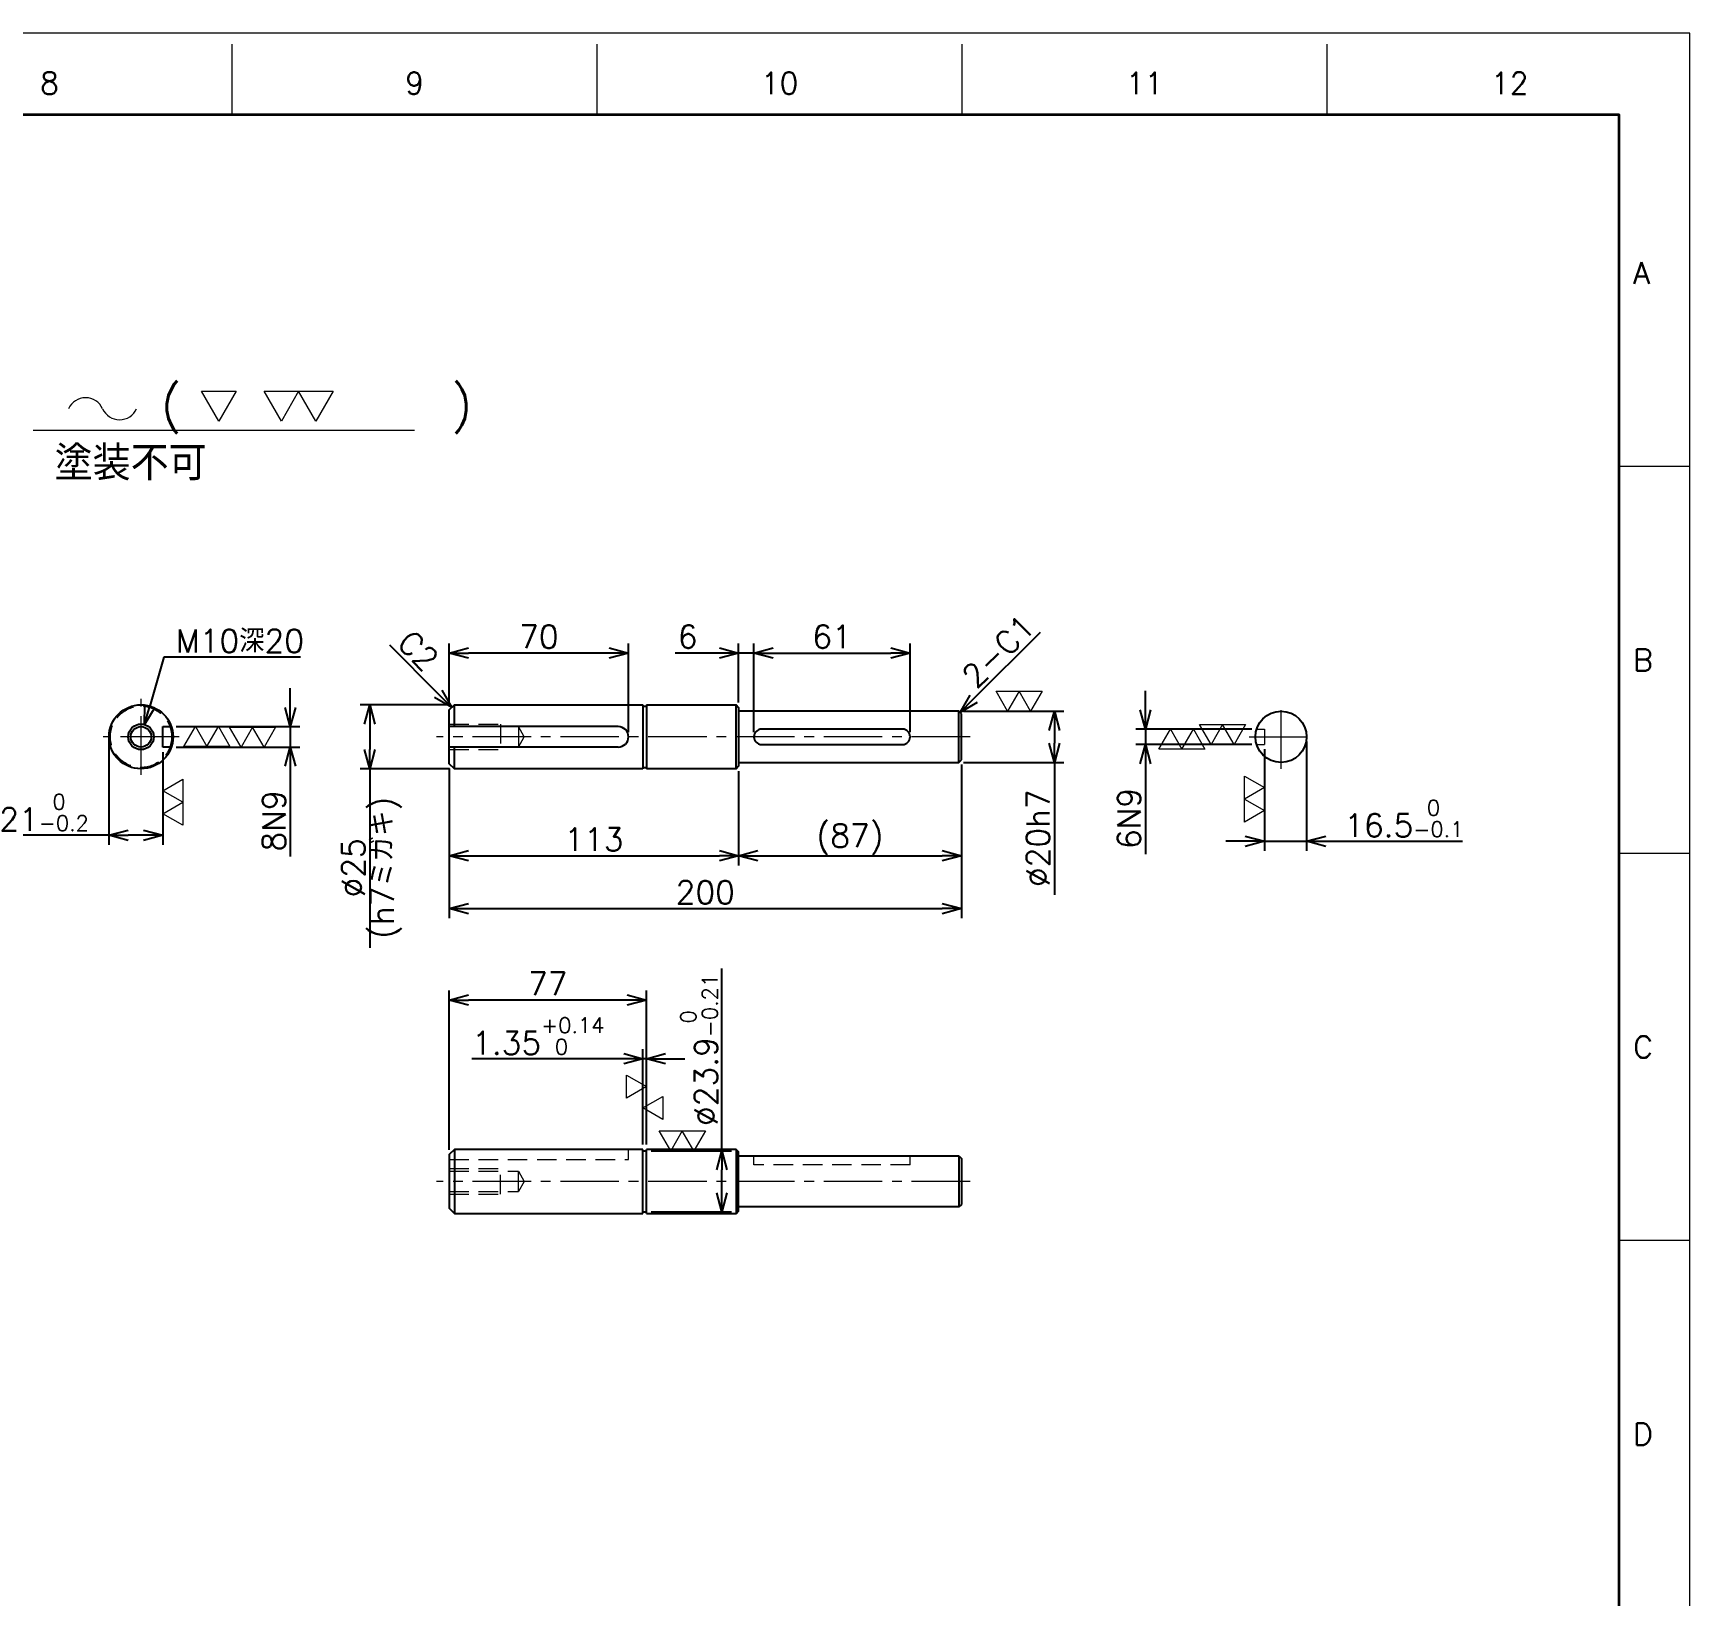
# Model space of a CAD drawing. Header units: millimetres. Extents: x 0 to 1764, y -17 to 1242.
# Drawn here: x 1117 to 1764, y 631 to 1242 of the extents above; entities that cross this region are included whole.
import ezdxf
from ezdxf.enums import TextEntityAlignment as Align

# ---------------------------------------------------------------- set-up
doc = ezdxf.new("R2010")
doc.units = ezdxf.units.MM
doc.header["$LTSCALE"] = 1.2
doc.header["$PDMODE"] = 99
doc.header["$PDSIZE"] = 1
doc.linetypes.add('CENTER2', pattern=[28.575, 19.05, -3.175, 3.175, -3.175])
doc.linetypes.add('HIDDEN', pattern=[9.525, 6.35, -3.175])
for name, color, linetype, lineweight in [('04_HIDDEN', 2, 'HIDDEN', 13), ('05_CENTER', 4, 'CENTER2', 13), ('07_TEXT', 3, 'Continuous', 13), ('08_DIM', 3, 'Continuous', 13), ('90_FRAME', 5, 'Continuous', 35)]:
    doc.layers.add(name, color=color, linetype=linetype, lineweight=lineweight)
doc.layers.add('91_BLANK', color=5, linetype='Continuous', lineweight=0, plot=False)
doc.styles.add('KSS_TXT', font='txt.shx', dxfattribs={"bigfont": 'extfont2.shx'})
doc.dimstyles.new('KSS_DIM', dxfattribs={"dimscale": 3, "dimtxt": 3, "dimasz": 2.5, "dimexe": 1.25, "dimexo": 0.625, "dimtad": 1, "dimdsep": 46, "dimtxsty": 'KSS_TXT', "dimblk": 'OPEN30', "dimcen": 0, "dimazin": 2, "dimtfac": 0.75, "dimtmove": 0, "dimatfit": 3, "dimldrblk": 'OPEN30', "dimfxl": 1.25, "dimtolj": 1, "dimarcsym": 0})
doc.dimstyles.new('KSS_DIM$3', dxfattribs={"dimscale": 3, "dimtxt": 3, "dimasz": 2.5, "dimexe": 1.25, "dimexo": 0.625, "dimtad": 1, "dimtih": 1, "dimtoh": 1, "dimdsep": 46, "dimtxsty": 'KSS_TXT', "dimblk": 'OPEN30', "dimcen": 0, "dimazin": 2, "dimtfac": 0.75, "dimtofl": 0, "dimtmove": 0, "dimatfit": 3, "dimldrblk": 'OPEN30', "dimfxl": 1.25, "dimtolj": 1, "dimarcsym": 0})

# ---------------------------------------------------------------- blocks, each defined once
blk = doc.blocks.new('_Open30')
at = {"color": 0, "linetype": 'ByBlock', "lineweight": -2}
for p, q in [((-1, 0.268), (0, 0)), ((0, 0), (-1, -0.268)), ((0, 0), (-1, 0))]:
    blk.add_line(p, q, dxfattribs=at)
blk = doc.blocks.new('*D160')
at = {"layer": '08_DIM', "color": 0, "lineweight": -2, "transparency": 16777216}
for p, q in [((1392.56, 980.05), (1392.56, 1003.16)), ((1398.56, 968.55), (1398.56, 1003.16)), ((1385.06, 999.41), (1367.81, 999.41)), ((1398.56, 999.41), (1392.56, 999.41)), ((1406.06, 999.41), (1413.56, 999.41))]:
    blk.add_line(p, q, dxfattribs=at)
at = {"layer": 'Defpoints', "color": 0, "transparency": 16777216}
for p in [(1392.56, 999.41), (1392.56, 978.18), (1398.56, 966.68)]:
    blk.add_point(p, dxfattribs=at)
at = {"layer": '08_DIM', "color": 0, "lineweight": -2, "transparency": 16777216, "xscale": 7.5, "yscale": 7.5, "zscale": 7.5}
blk.add_blockref('_Open30', (1392.56, 999.41), dxfattribs=at)
at = {"layer": '08_DIM', "color": 0, "lineweight": -2, "transparency": 16777216, "xscale": 7.5, "yscale": 7.5, "zscale": 7.5, "rotation": 180}
blk.add_blockref('_Open30', (1398.56, 999.41), dxfattribs=at)
at = {"layer": '08_DIM', "color": 0, "transparency": 16777216, "insert": (1372.69, 1005.79), "char_height": 9, "attachment_point": 5, "style": 'KSS_TXT'}
blk.add_mtext('\\A1;6', dxfattribs=at)
blk = doc.blocks.new('*D161')
at = {"layer": '08_DIM', "color": 0, "lineweight": -2, "transparency": 16777216}
for p, q in [((1398.56, 968.55), (1398.56, 1003.16)), ((1459.56, 968.55), (1459.56, 1003.16)), ((1406.06, 999.41), (1452.06, 999.41))]:
    blk.add_line(p, q, dxfattribs=at)
at = {"layer": 'Defpoints', "color": 0, "transparency": 16777216}
for p in [(1459.56, 999.41), (1398.56, 966.68), (1459.56, 966.68)]:
    blk.add_point(p, dxfattribs=at)
at = {"layer": '08_DIM', "color": 0, "lineweight": -2, "transparency": 16777216, "xscale": 7.5, "yscale": 7.5, "zscale": 7.5, "rotation": 180}
blk.add_blockref('_Open30', (1398.56, 999.41), dxfattribs=at)
at = {"layer": '08_DIM', "color": 0, "lineweight": -2, "transparency": 16777216, "xscale": 7.5, "yscale": 7.5, "zscale": 7.5}
blk.add_blockref('_Open30', (1459.56, 999.41), dxfattribs=at)
at = {"layer": '08_DIM', "color": 0, "transparency": 16777216, "insert": (1429.06, 1005.79), "char_height": 9, "attachment_point": 5, "style": 'KSS_TXT'}
blk.add_mtext('\\A1;61', dxfattribs=at)
blk = doc.blocks.new('*D162')
at = {"layer": '08_DIM', "color": 0, "lineweight": -2, "transparency": 16777216}
for p, q in [((1279.69, 979.18), (1244.74, 979.18)), ((1248.49, 971.68), (1248.49, 961.68)), ((1279.69, 954.18), (1244.74, 954.18)), ((1248.49, 954.18), (1248.49, 884.28))]:
    blk.add_line(p, q, dxfattribs=at)
at = {"layer": 'Defpoints', "color": 0, "transparency": 16777216}
for p in [(1281.56, 979.18), (1248.49, 954.18), (1281.56, 954.18)]:
    blk.add_point(p, dxfattribs=at)
at = {"layer": '08_DIM', "color": 0, "lineweight": -2, "transparency": 16777216, "xscale": 7.5, "yscale": 7.5, "zscale": 7.5}
for p, rotation in [((1248.49, 979.18), 90), ((1248.49, 954.18), 270)]:
    blk.add_blockref('_Open30', p, dxfattribs=dict(at, rotation=rotation))
at = {"layer": '08_DIM', "color": 0, "transparency": 16777216, "char_height": 9, "attachment_point": 5, "rotation": 90, "style": 'KSS_TXT'}
for s, insert in [('\\A1;(h7ミガキ)', (1254.87, 915.48)), ('\\A1;%%C25', (1242.11, 915.48))]:
    blk.add_mtext(s, dxfattribs=dict(at, insert=insert))
blk = doc.blocks.new('*D163')
at = {"layer": '08_DIM', "color": 0, "lineweight": -2, "transparency": 16777216}
for p, q in [((1279.56, 979.05), (1279.56, 1003.16)), ((1349.56, 968.55), (1349.56, 1003.16)), ((1342.06, 999.41), (1287.06, 999.41))]:
    blk.add_line(p, q, dxfattribs=at)
at = {"layer": 'Defpoints', "color": 0, "transparency": 16777216}
for p in [(1279.56, 999.41), (1279.56, 977.18), (1349.56, 966.68)]:
    blk.add_point(p, dxfattribs=at)
at = {"layer": '08_DIM', "color": 0, "lineweight": -2, "transparency": 16777216, "xscale": 7.5, "yscale": 7.5, "zscale": 7.5, "rotation": 180}
blk.add_blockref('_Open30', (1279.56, 999.41), dxfattribs=at)
at = {"layer": '08_DIM', "color": 0, "lineweight": -2, "transparency": 16777216, "xscale": 7.5, "yscale": 7.5, "zscale": 7.5}
blk.add_blockref('_Open30', (1349.56, 999.41), dxfattribs=at)
at = {"layer": '08_DIM', "color": 0, "transparency": 16777216, "insert": (1314.56, 1005.79), "char_height": 9, "attachment_point": 5, "style": 'KSS_TXT'}
blk.add_mtext('\\A1;70', dxfattribs=at)
blk = doc.blocks.new('*D164')
at = {"layer": '08_DIM', "color": 0, "lineweight": -2, "transparency": 16777216}
for p, q in [((1355.21, 807.36), (1355.21, 844.64)), ((1356.56, 807.36), (1356.56, 844.64)), ((1347.71, 840.89), (1288.4, 840.89)), ((1356.56, 840.89), (1355.21, 840.89)), ((1364.06, 840.89), (1371.56, 840.89))]:
    blk.add_line(p, q, dxfattribs=at)
at = {"layer": 'Defpoints', "color": 0, "transparency": 16777216}
for p in [(1355.21, 840.89), (1355.21, 805.48), (1356.56, 805.48)]:
    blk.add_point(p, dxfattribs=at)
at = {"layer": '08_DIM', "color": 0, "lineweight": -2, "transparency": 16777216, "xscale": 7.5, "yscale": 7.5, "zscale": 7.5}
blk.add_blockref('_Open30', (1355.21, 840.89), dxfattribs=at)
at = {"layer": '08_DIM', "color": 0, "lineweight": -2, "transparency": 16777216, "xscale": 7.5, "yscale": 7.5, "zscale": 7.5, "rotation": 180}
blk.add_blockref('_Open30', (1356.56, 840.89), dxfattribs=at)
at = {"layer": '08_DIM', "color": 0, "transparency": 16777216, "insert": (1314.3, 849.76), "char_height": 9, "attachment_point": 5, "style": 'KSS_TXT'}
blk.add_mtext('1.35{\\H6.000000;\\S+0.14^  0;}', dxfattribs=at)
blk = doc.blocks.new('*D165')
at = {"layer": '08_DIM', "color": 0, "lineweight": -2, "transparency": 16777216}
for p, q in [((1279.56, 805.36), (1279.56, 867.57)), ((1356.56, 807.36), (1356.56, 867.57)), ((1349.06, 863.82), (1287.06, 863.82))]:
    blk.add_line(p, q, dxfattribs=at)
at = {"layer": 'Defpoints', "color": 0, "transparency": 16777216}
for p in [(1279.56, 863.82), (1279.56, 803.48), (1356.56, 805.48)]:
    blk.add_point(p, dxfattribs=at)
at = {"layer": '08_DIM', "color": 0, "lineweight": -2, "transparency": 16777216, "xscale": 7.5, "yscale": 7.5, "zscale": 7.5, "rotation": 180}
blk.add_blockref('_Open30', (1279.56, 863.82), dxfattribs=at)
at = {"layer": '08_DIM', "color": 0, "lineweight": -2, "transparency": 16777216, "xscale": 7.5, "yscale": 7.5, "zscale": 7.5}
blk.add_blockref('_Open30', (1356.56, 863.82), dxfattribs=at)
at = {"layer": '08_DIM', "color": 0, "transparency": 16777216, "insert": (1318.06, 870.2), "char_height": 9, "attachment_point": 5, "style": 'KSS_TXT'}
blk.add_mtext('\\A1;77', dxfattribs=at)
blk = doc.blocks.new('*D166')
at = {"layer": '08_DIM', "color": 0, "lineweight": -2, "transparency": 16777216}
for p, q in [((1279.56, 954.3), (1279.56, 916.46)), ((1392.56, 953.3), (1392.56, 916.46)), ((1287.06, 920.21), (1385.06, 920.21))]:
    blk.add_line(p, q, dxfattribs=at)
at = {"layer": 'Defpoints', "color": 0, "transparency": 16777216}
for p in [(1279.56, 956.18), (1392.56, 955.18), (1392.56, 920.21)]:
    blk.add_point(p, dxfattribs=at)
at = {"layer": '08_DIM', "color": 0, "lineweight": -2, "transparency": 16777216, "xscale": 7.5, "yscale": 7.5, "zscale": 7.5, "rotation": 180}
blk.add_blockref('_Open30', (1279.56, 920.21), dxfattribs=at)
at = {"layer": '08_DIM', "color": 0, "lineweight": -2, "transparency": 16777216, "xscale": 7.5, "yscale": 7.5, "zscale": 7.5}
blk.add_blockref('_Open30', (1392.56, 920.21), dxfattribs=at)
at = {"layer": '08_DIM', "color": 0, "transparency": 16777216, "insert": (1336.06, 926.58), "char_height": 9, "attachment_point": 5, "style": 'KSS_TXT'}
blk.add_mtext('\\A1;113', dxfattribs=at)
blk = doc.blocks.new('*D167')
at = {"layer": '08_DIM', "color": 0, "lineweight": -2, "transparency": 16777216}
for p, q in [((1392.56, 953.3), (1392.56, 916.46)), ((1479.56, 955.8), (1479.56, 916.46)), ((1400.06, 920.21), (1472.06, 920.21))]:
    blk.add_line(p, q, dxfattribs=at)
at = {"layer": 'Defpoints', "color": 0, "transparency": 16777216}
for p in [(1479.56, 957.68), (1392.56, 955.18), (1479.56, 920.21)]:
    blk.add_point(p, dxfattribs=at)
at = {"layer": '08_DIM', "color": 0, "lineweight": -2, "transparency": 16777216, "xscale": 7.5, "yscale": 7.5, "zscale": 7.5, "rotation": 180}
blk.add_blockref('_Open30', (1392.56, 920.21), dxfattribs=at)
at = {"layer": '08_DIM', "color": 0, "lineweight": -2, "transparency": 16777216, "xscale": 7.5, "yscale": 7.5, "zscale": 7.5}
blk.add_blockref('_Open30', (1479.56, 920.21), dxfattribs=at)
at = {"layer": '08_DIM', "color": 0, "transparency": 16777216, "insert": (1436.06, 926.58), "char_height": 9, "attachment_point": 5, "style": 'KSS_TXT'}
blk.add_mtext('\\A1;(87)', dxfattribs=at)
blk = doc.blocks.new('*D168')
at = {"layer": '08_DIM', "color": 0, "lineweight": -2, "transparency": 16777216}
for p, q in [((1480.44, 976.68), (1519.64, 976.68)), ((1515.89, 969.18), (1515.89, 964.18)), ((1480.44, 956.68), (1519.64, 956.68)), ((1515.89, 956.68), (1515.89, 904.93))]:
    blk.add_line(p, q, dxfattribs=at)
at = {"layer": 'Defpoints', "color": 0, "transparency": 16777216}
for p in [(1478.56, 976.68), (1478.56, 956.68), (1515.89, 956.68)]:
    blk.add_point(p, dxfattribs=at)
at = {"layer": '08_DIM', "color": 0, "lineweight": -2, "transparency": 16777216, "xscale": 7.5, "yscale": 7.5, "zscale": 7.5}
for p, rotation in [((1515.89, 976.68), 90), ((1515.89, 956.68), 270)]:
    blk.add_blockref('_Open30', p, dxfattribs=dict(at, rotation=rotation))
at = {"layer": '08_DIM', "color": 0, "transparency": 16777216, "insert": (1509.52, 927.05), "char_height": 9, "attachment_point": 5, "rotation": 90, "style": 'KSS_TXT'}
blk.add_mtext('\\A1;%%C20h7', dxfattribs=at)
blk = doc.blocks.new('*D169')
at = {"layer": '08_DIM', "color": 0, "lineweight": -2, "transparency": 16777216}
for p, q in [((1279.56, 954.3), (1279.56, 895.8)), ((1479.56, 955.8), (1479.56, 895.8)), ((1287.06, 899.55), (1472.06, 899.55))]:
    blk.add_line(p, q, dxfattribs=at)
at = {"layer": 'Defpoints', "color": 0, "transparency": 16777216}
for p in [(1479.56, 957.68), (1279.56, 956.18), (1479.56, 899.55)]:
    blk.add_point(p, dxfattribs=at)
at = {"layer": '08_DIM', "color": 0, "lineweight": -2, "transparency": 16777216, "xscale": 7.5, "yscale": 7.5, "zscale": 7.5, "rotation": 180}
blk.add_blockref('_Open30', (1279.56, 899.55), dxfattribs=at)
at = {"layer": '08_DIM', "color": 0, "lineweight": -2, "transparency": 16777216, "xscale": 7.5, "yscale": 7.5, "zscale": 7.5}
blk.add_blockref('_Open30', (1479.56, 899.55), dxfattribs=at)
at = {"layer": '08_DIM', "color": 0, "transparency": 16777216, "insert": (1379.56, 905.92), "char_height": 9, "attachment_point": 5, "style": 'KSS_TXT'}
blk.add_mtext('\\A1;200', dxfattribs=at)
blk = doc.blocks.new('*D170')
at = {"layer": '08_DIM', "color": 0, "lineweight": -2, "transparency": 16777216}
blk.add_line((1484.36, 981.48), (1510.45, 1007.57), dxfattribs=at)
at = {"layer": 'Defpoints', "color": 0, "transparency": 16777216}
for p in [(1507.46, 1004.58), (1507.46, 1004.58), (1479.06, 976.18)]:
    blk.add_point(p, dxfattribs=at)
at = {"layer": '08_DIM', "color": 0, "lineweight": -2, "transparency": 16777216, "xscale": 7.5, "yscale": 7.5, "zscale": 7.5, "rotation": 225.0000000000001}
blk.add_blockref('_Open30', (1479.06, 976.18), dxfattribs=at)
at = {"layer": '08_DIM', "color": 0, "transparency": 16777216, "insert": (1494.01, 1000.14), "char_height": 9, "attachment_point": 5, "rotation": 45, "style": 'KSS_TXT'}
blk.add_mtext('\\A1;2-C1', dxfattribs=at)
blk = doc.blocks.new('*D171')
at = {"layer": '08_DIM', "color": 0, "lineweight": -2, "transparency": 16777216}
for p, q in [((1551.45, 977.18), (1551.45, 984.68)), ((1592.99, 969.68), (1547.7, 969.68)), ((1551.45, 969.68), (1551.45, 963.68)), ((1592.99, 963.68), (1547.7, 963.68)), ((1551.45, 956.18), (1551.45, 920.86))]:
    blk.add_line(p, q, dxfattribs=at)
at = {"layer": 'Defpoints', "color": 0, "transparency": 16777216}
for p in [(1594.86, 969.68), (1551.45, 963.68), (1594.86, 963.68)]:
    blk.add_point(p, dxfattribs=at)
at = {"layer": '08_DIM', "color": 0, "lineweight": -2, "transparency": 16777216, "xscale": 7.5, "yscale": 7.5, "zscale": 7.5}
for p, rotation in [((1551.45, 969.68), 270), ((1551.45, 963.68), 90)]:
    blk.add_blockref('_Open30', p, dxfattribs=dict(at, rotation=rotation))
at = {"layer": '08_DIM', "color": 0, "transparency": 16777216, "insert": (1545.08, 934.77), "char_height": 9, "attachment_point": 5, "rotation": 90, "style": 'KSS_TXT'}
blk.add_mtext('\\A1;6N9', dxfattribs=at)
blk = doc.blocks.new('*D172')
at = {"layer": '08_DIM', "color": 0, "lineweight": -2, "transparency": 16777216}
for p, q in [((1614.4, 964.8), (1614.4, 922.13)), ((1597.9, 961.8), (1597.9, 922.13)), ((1590.4, 925.88), (1582.9, 925.88)), ((1597.9, 925.88), (1614.4, 925.88)), ((1621.9, 925.88), (1675.28, 925.88))]:
    blk.add_line(p, q, dxfattribs=at)
at = {"layer": 'Defpoints', "color": 0, "transparency": 16777216}
for p in [(1614.4, 966.68), (1597.9, 963.68), (1614.4, 925.88)]:
    blk.add_point(p, dxfattribs=at)
at = {"layer": '08_DIM', "color": 0, "lineweight": -2, "transparency": 16777216, "xscale": 7.5, "yscale": 7.5, "zscale": 7.5}
blk.add_blockref('_Open30', (1597.9, 925.88), dxfattribs=at)
at = {"layer": '08_DIM', "color": 0, "lineweight": -2, "transparency": 16777216, "xscale": 7.5, "yscale": 7.5, "zscale": 7.5, "rotation": 180}
blk.add_blockref('_Open30', (1614.4, 925.88), dxfattribs=at)
at = {"layer": '08_DIM', "color": 0, "transparency": 16777216, "insert": (1652.34, 934.76), "char_height": 9, "attachment_point": 5, "style": 'KSS_TXT'}
blk.add_mtext('16.5{\\H6.000000;\\S 0^ -0.1;}', dxfattribs=at)
blk = doc.blocks.new('*D173')
at = {"layer": '08_DIM', "color": 0, "lineweight": -2, "transparency": 16777216}
for p, q in [((1217.47, 978.18), (1217.47, 985.68)), ((1172.9, 970.68), (1221.22, 970.68)), ((1217.47, 970.68), (1217.47, 962.68)), ((1172.9, 962.68), (1221.22, 962.68)), ((1217.47, 955.18), (1217.47, 919.92))]:
    blk.add_line(p, q, dxfattribs=at)
at = {"layer": 'Defpoints', "color": 0, "transparency": 16777216}
for p in [(1171.03, 970.68), (1171.03, 962.68), (1217.47, 962.68)]:
    blk.add_point(p, dxfattribs=at)
at = {"layer": '08_DIM', "color": 0, "lineweight": -2, "transparency": 16777216, "xscale": 7.5, "yscale": 7.5, "zscale": 7.5}
for p, rotation in [((1217.47, 970.68), 270), ((1217.47, 962.68), 90)]:
    blk.add_blockref('_Open30', p, dxfattribs=dict(at, rotation=rotation))
at = {"layer": '08_DIM', "color": 0, "transparency": 16777216, "insert": (1211.09, 933.8), "char_height": 9, "attachment_point": 5, "rotation": 90, "style": 'KSS_TXT'}
blk.add_mtext('\\A1;8N9', dxfattribs=at)
blk = doc.blocks.new('*D174')
at = {"layer": '08_DIM', "color": 0, "lineweight": -2, "transparency": 16777216}
for p, q in [((1146.68, 964.8), (1146.68, 924.49)), ((1167.68, 960.69), (1167.68, 924.49)), ((1146.68, 928.24), (1103.43, 928.24)), ((1160.18, 928.24), (1154.18, 928.24))]:
    blk.add_line(p, q, dxfattribs=at)
at = {"layer": 'Defpoints', "color": 0, "transparency": 16777216}
for p in [(1146.68, 966.68), (1167.68, 962.56), (1146.68, 928.24)]:
    blk.add_point(p, dxfattribs=at)
at = {"layer": '08_DIM', "color": 0, "lineweight": -2, "transparency": 16777216, "xscale": 7.5, "yscale": 7.5, "zscale": 7.5, "rotation": 180}
blk.add_blockref('_Open30', (1146.68, 928.24), dxfattribs=at)
at = {"layer": '08_DIM', "color": 0, "lineweight": -2, "transparency": 16777216, "xscale": 7.5, "yscale": 7.5, "zscale": 7.5}
blk.add_blockref('_Open30', (1167.68, 928.24), dxfattribs=at)
at = {"layer": '08_DIM', "color": 0, "transparency": 16777216, "insert": (1121.31, 937.12), "char_height": 9, "attachment_point": 5, "style": 'KSS_TXT'}
blk.add_mtext('21{\\H6.000000;\\S 0^ -0.2;}', dxfattribs=at)
blk = doc.blocks.new('*D175')
at = {"layer": '08_DIM', "color": 0, "lineweight": -2, "transparency": 16777216}
for p, q in [((1386.01, 804.93), (1386.01, 876.18)), ((1358.44, 804.93), (1389.76, 804.93)), ((1386.01, 788.53), (1386.01, 797.43)), ((1358.44, 781.03), (1389.76, 781.03))]:
    blk.add_line(p, q, dxfattribs=at)
at = {"layer": 'Defpoints', "color": 0, "transparency": 16777216}
for p in [(1356.56, 804.93), (1386.01, 804.93), (1356.56, 781.03)]:
    blk.add_point(p, dxfattribs=at)
at = {"layer": '08_DIM', "color": 0, "lineweight": -2, "transparency": 16777216, "xscale": 7.5, "yscale": 7.5, "zscale": 7.5}
for p, rotation in [((1386.01, 804.93), 90), ((1386.01, 781.03), 270)]:
    blk.add_blockref('_Open30', p, dxfattribs=dict(at, rotation=rotation))
at = {"layer": '08_DIM', "color": 0, "transparency": 16777216, "insert": (1377.13, 844.31), "char_height": 9, "attachment_point": 5, "rotation": 90, "style": 'KSS_TXT'}
blk.add_mtext('%%C23.9{\\H6.000000;\\S 0^ -0.21;}', dxfattribs=at)
blk = doc.blocks.new('*D176')
at = {"layer": '08_DIM', "color": 0, "lineweight": -2, "transparency": 16777216}
blk.add_line((1275.26, 983.48), (1256.3, 1002.44), dxfattribs=at)
at = {"layer": 'Defpoints', "color": 0, "transparency": 16777216}
for p in [(1245.3, 1013.44), (1245.3, 1013.44), (1280.56, 978.18)]:
    blk.add_point(p, dxfattribs=at)
at = {"layer": '08_DIM', "color": 0, "lineweight": -2, "transparency": 16777216, "xscale": 7.5, "yscale": 7.5, "zscale": 7.5, "rotation": 315}
blk.add_blockref('_Open30', (1280.56, 978.18), dxfattribs=at)
at = {"layer": '08_DIM', "color": 0, "transparency": 16777216, "insert": (1267.44, 1000.31), "char_height": 9, "attachment_point": 5, "rotation": 315, "style": 'KSS_TXT'}
blk.add_mtext('\\A1;C2', dxfattribs=at)
blk = doc.blocks.new('*D177')
at = {"layer": '08_DIM', "color": 0, "lineweight": -2, "transparency": 16777216}
for p, q in [((1168.07, 997.76), (1162.62, 978.69)), ((1221.43, 997.76), (1168.07, 997.76))]:
    blk.add_line(p, q, dxfattribs=at)
at = {"layer": 'Defpoints', "color": 0, "transparency": 16777216}
for p in [(1160.56, 971.48), (1157.81, 961.87)]:
    blk.add_point(p, dxfattribs=at)
at = {"layer": '08_DIM', "color": 0, "lineweight": -2, "transparency": 16777216, "xscale": 7.5, "yscale": 7.5, "zscale": 7.5, "rotation": 254.0499752582039}
blk.add_blockref('_Open30', (1160.56, 971.48), dxfattribs=at)
at = {"layer": '08_DIM', "color": 0, "transparency": 16777216, "insert": (1197.84, 1004.14), "char_height": 9, "attachment_point": 5, "style": 'KSS_TXT'}
blk.add_mtext('\\A1;M10深20', dxfattribs=at)
blk = doc.blocks.new('p1ba02')
for p, q in [((-1.5, 2.6), (1.5, 2.6)), ((0, 0), (-1.5, 2.6)), ((1.5, 2.6), (0, 0)), ((3, 0), (1.5, 2.6)), ((1.5, 2.6), (4.5, 2.6)), ((4.5, 2.6), (3, 0))]:
    blk.add_line(p, q)
blk = doc.blocks.new('p1ba01')
for p, q in [((0, 0), (-1.5, 2.6)), ((-1.5, 2.6), (1.5, 2.6)), ((1.5, 2.6), (0, 0))]:
    blk.add_line(p, q)
blk = doc.blocks.new('p1ba05')
for centre, start, end in [((-2.95, 0.29), 24.2276, 155.5758), ((0, 1.62), 204.2276, 335.5758)]:
    blk.add_arc(centre, 1.62, start, end)

msp = doc.modelspace()

# ---------------------------------------------------------------- linework, layer by layer
at = {"color": 0}
for p, q in [((1281.56, 970.675), (1281.56, 979.175)), ((1355.21, 979.175), (1355.21, 954.175)), ((1355.21, 978.625), (1356.56, 978.625)), ((1356.56, 979.175), (1356.56, 954.175)), ((1391.56, 954.175), (1391.56, 979.175)), ((1167.683, 962.675), (1167.683, 970.675)), ((1167.683, 970.675), (1171.025, 970.675)), ((1345.56, 970.675), (1279.56, 970.675)), ((1478.56, 976.675), (1392.56, 976.675)), ((1479.56, 975.675), (1478.56, 976.675)), ((1478.56, 956.675), (1478.56, 976.675)), ((1479.56, 957.675), (1479.56, 975.675)), ((1456.56, 969.675), (1401.56, 969.675)), ((1171.025, 962.675), (1167.683, 962.675)), ((1345.56, 962.675), (1279.56, 962.675)), ((1281.56, 954.175), (1281.56, 962.675)), ((1401.56, 963.675), (1456.56, 963.675)), ((1478.56, 956.675), (1479.56, 957.675)), ((1355.21, 954.725), (1356.56, 954.725)), ((1392.56, 956.675), (1478.56, 956.675)), ((1281.56, 805.48), (1281.56, 780.48)), ((1355.21, 780.48), (1355.21, 805.48)), ((1355.21, 804.93), (1356.56, 804.93)), ((1356.56, 780.48), (1356.56, 805.48)), ((1391.56, 805.48), (1391.56, 780.48)), ((1392.56, 802.98), (1478.56, 802.98)), ((1478.56, 802.98), (1479.56, 801.98)), ((1478.56, 802.98), (1478.56, 782.98)), ((1479.56, 801.98), (1479.56, 783.98)), ((1478.56, 782.98), (1392.56, 782.98)), ((1479.56, 783.98), (1478.56, 782.98)), ((1355.21, 781.03), (1356.56, 781.03))]:
    msp.add_line(p, q, dxfattribs=at)
for points in [[(1355.21, 954.175), (1281.56, 954.175), (1279.56, 956.175), (1279.56, 977.175), (1281.56, 979.175), (1355.21, 979.175)], [(1356.56, 979.175), (1391.56, 979.175), (1392.56, 978.175), (1392.56, 955.175), (1391.56, 954.175), (1356.56, 954.175)], [(1355.21, 805.48), (1281.56, 805.48), (1279.56, 803.48), (1279.56, 782.48), (1281.56, 780.48), (1355.21, 780.48)], [(1356.56, 780.48), (1391.56, 780.48), (1392.56, 781.48), (1392.56, 804.48), (1391.56, 805.48), (1356.56, 805.48)]]:
    msp.add_lwpolyline(points, dxfattribs=at)
for centre, radius in [((1159.183, 966.675), 12.5), ((1159.183, 966.675), 5), ((1159.183, 966.675), 4), ((1604.404, 966.675), 10)]:
    msp.add_circle(centre, radius, dxfattribs=at)
for centre, radius, start, end in [((1345.56, 966.675), 4, 270, 90), ((1401.56, 966.675), 3, 90, 270), ((1456.56, 966.675), 3, 270, 90)]:
    msp.add_arc(centre, radius, start, end, dxfattribs=at)
at = {"layer": '04_HIDDEN'}
for p, q in [((1279.56, 971.675), (1299.56, 971.675)), ((1279.56, 970.675), (1306.56, 970.675)), ((1299.56, 971.675), (1299.56, 961.675)), ((1306.56, 970.675), (1306.56, 962.675)), ((1308.869, 966.675), (1306.56, 970.675)), ((1306.56, 962.675), (1308.869, 966.675)), ((1594.865, 969.675), (1597.904, 969.675)), ((1597.904, 969.675), (1597.904, 963.675)), ((1279.56, 962.675), (1306.56, 962.675)), ((1279.56, 961.675), (1299.56, 961.675)), ((1594.865, 963.675), (1597.904, 963.675)), ((1349.56, 801.48), (1349.56, 805.48)), ((1398.56, 799.48), (1398.56, 802.98)), ((1459.56, 799.48), (1459.56, 802.98)), ((1279.56, 801.48), (1349.56, 801.48)), ((1279.56, 797.98), (1299.56, 797.98)), ((1279.56, 796.98), (1306.56, 796.98)), ((1299.56, 787.98), (1299.56, 797.98)), ((1306.56, 788.98), (1306.56, 796.98)), ((1306.56, 796.98), (1308.869, 792.98)), ((1459.56, 799.48), (1398.56, 799.48)), ((1308.869, 792.98), (1306.56, 788.98)), ((1279.56, 788.98), (1306.56, 788.98)), ((1279.56, 787.98), (1299.56, 787.98))]:
    msp.add_line(p, q, dxfattribs=at)
msp.add_circle((1159.183, 966.675), 11.95, dxfattribs=at)
at = {"layer": '05_CENTER'}
for p, q in [((1159.183, 951.838), (1159.183, 981.512)), ((1604.404, 954.175), (1604.404, 979.175)), ((1174.02, 966.675), (1144.346, 966.675)), ((1482.972, 966.675), (1274.56, 966.675)), ((1591.904, 966.675), (1616.904, 966.675)), ((1482.972, 792.98), (1274.56, 792.98))]:
    msp.add_line(p, q, dxfattribs=at)
at = {"layer": '08_DIM'}
msp.add_line((1117.063, 1086.464), (1266.039, 1086.464), dxfattribs=at)
at = {"layer": '90_FRAME', "color": 4, "lineweight": 13}
for p, q in [((1194.737, 1209.75), (1194.737, 1237.359)), ((1337.305, 1209.75), (1337.305, 1237.359)), ((1479.873, 1209.75), (1479.873, 1237.359)), ((1622.441, 1209.75), (1622.441, 1237.359)), ((1764.068, 1072.29), (1736.459, 1072.29)), ((1764.068, 921.066), (1736.459, 921.066)), ((1764.068, 769.842), (1736.459, 769.842))]:
    msp.add_line(p, q, dxfattribs=at)
at = {"layer": '90_FRAME'}
msp.add_lwpolyline([(82.742, 27.485), (1736.459, 27.485), (1736.459, 1209.75), (82.742, 1209.75)], close=True, dxfattribs=at)
at = {"layer": '91_BLANK'}
msp.add_lwpolyline([(0, 0), (1764.068, 0), (1764.068, 1241.619), (0, 1241.619)], close=True, dxfattribs=at)

# ---------------------------------------------------------------- block references
at = {"layer": '08_DIM'}
for name, p, xscale, yscale, zscale in [('p1ba01', (1189.606, 1090.04), 4.5, 4.5, 4.5), ('p1ba02', (1213.985, 1090.04), 4.5, 4.5, 4.5), ('p1ba05', (1150.817, 1090.567), 4.5, 4.5, 4.5), ('p1ba02', (1497.625, 976.675), 3, 3, 3), ('p1ba02', (1577.054, 963.675), 3, 3, 3), ('p1ba02', (1198.234, 962.675), 3, 3, 3), ('p1ba02', (1366.072, 804.93), 3, 3, 3)]:
    msp.add_blockref(name, p, dxfattribs=dict(at, xscale=xscale, yscale=yscale, zscale=zscale))
at = {"layer": '08_DIM', "xscale": 3, "yscale": 3, "zscale": 3}
for name, p, rotation in [('p1ba02', (1189.431, 970.675), 180), ('p1ba02', (1570.2, 969.675), 180), ('p1ba02', (1597.904, 937.858), 90), ('p1ba02', (1167.683, 945.62), 270), ('p1ba01', (1356.56, 830.026), 89.99999999999999), ('p1ba01', (1355.21, 821.7), 270)]:
    msp.add_blockref(name, p, dxfattribs=dict(at, rotation=rotation))

# ---------------------------------------------------------------- texts
at = {"layer": '07_TEXT', "style": 'KSS_TXT'}
msp.add_text('(        )', height=13.5, dxfattribs=at).set_placement((1166.985, 1089.702))
at = {"layer": '08_DIM', "style": 'KSS_TXT'}
msp.add_text('塗装不可', height=13.5, dxfattribs=at).set_placement((1125.435, 1066.885))
at = {"layer": '90_FRAME', "color": 0, "lineweight": 13, "style": 'KSS_TXT'}
for s, p in [('8', (1123.453, 1215.249)), ('9', (1266.021, 1215.249)), ('10', (1408.589, 1215.249)), ('11', (1551.157, 1215.249)), ('12', (1693.725, 1215.249))]:
    msp.add_text(s, height=8.52, dxfattribs=at).set_placement(p, align=Align.BOTTOM_CENTER)
for s, p in [('A', (1741.947, 1147.902)), ('B', (1741.947, 996.678)), ('C', (1741.947, 845.454)), ('D', (1741.947, 694.23))]:
    msp.add_text(s, height=8.52, dxfattribs=at).set_placement(p, align=Align.MIDDLE_LEFT)

# ---------------------------------------------------------------- dimensions: what is measured, and where the dimension line sits
at = {"layer": '08_DIM'}
dim = msp.add_diameter_dim_2p(p1=(1157.809, 961.868), p2=(1160.557, 971.483), text='M<>深20', dimstyle='KSS_DIM$3', override={"dimpost": '<>', "dimtix": 1}, dxfattribs=at)
dim.commit()
dim.dimension.update_dxf_attribs({"geometry": '*D177', "text_midpoint": (1197.843, 997.764), "dimtype": 163})
dim = msp.add_aligned_dim(p1=(1280.56, 978.175), p2=(1245.298, 1013.437), distance=0, text='C2', dimstyle='KSS_DIM', override={"dimse1": 1, "dimse2": 1, "dimsd2": 1}, dxfattribs=at)
dim.commit()
dim.dimension.update_dxf_attribs({"geometry": '*D176', "text_midpoint": (1267.437, 1000.314)})
for base, p1, p2, picture, middle in [((1279.56, 999.412), (1349.56, 966.675), (1279.56, 977.175), '*D163', (1314.56, 1005.787)), ((1392.56, 999.412), (1398.56, 966.675), (1392.56, 978.175), '*D160', (1372.685, 1005.787)), ((1459.56, 999.412), (1398.56, 966.675), (1459.56, 966.675), '*D161', (1429.06, 1005.787)), ((1479.56, 899.546), (1279.56, 956.175), (1479.56, 957.675), '*D169', (1379.56, 905.921)), ((1392.56, 920.206), (1279.56, 956.175), (1392.56, 955.175), '*D166', (1336.06, 926.581)), ((1279.56, 863.822), (1356.56, 805.48), (1279.56, 803.48), '*D165', (1318.06, 870.197))]:
    dim = msp.add_linear_dim(base=base, p1=p1, p2=p2, dimstyle='KSS_DIM', dxfattribs=at)
    dim.commit()
    dim.dimension.update_dxf_attribs({"geometry": picture, "text_midpoint": middle})
dim = msp.add_linear_dim(base=(1507.464, 1004.579), p1=(1479.06, 976.175), p2=(1507.464, 1004.579), angle=45, text='2-C1', dimstyle='KSS_DIM', override={"dimse1": 1, "dimse2": 1, "dimsd2": 1}, dxfattribs=at)
dim.commit()
dim.dimension.update_dxf_attribs({"geometry": '*D170', "text_midpoint": (1498.521, 995.635), "dimtype": 161})
for base, p1, p2, text, picture, middle in [((1217.469, 962.675), (1171.025, 970.675), (1171.025, 962.675), '<>N9', '*D173', (1211.094, 933.798)), ((1551.45, 963.675), (1594.865, 969.675), (1594.865, 963.675), '<>N9', '*D171', (1545.075, 934.767)), ((1515.893, 956.675), (1478.56, 976.675), (1478.56, 956.675), '%%C<>h7', '*D168', (1509.518, 927.05))]:
    dim = msp.add_linear_dim(base=base, p1=p1, p2=p2, angle=90, text=text, dimstyle='KSS_DIM', dxfattribs=at)
    dim.commit()
    dim.dimension.update_dxf_attribs({"geometry": picture, "text_midpoint": middle})
for base, p1, p2, override, picture, middle in [((1248.491, 954.175), (1281.56, 979.175), (1281.56, 954.175), {"dimpost": '\\X(h7ミガキ)'}, '*D162', (1242.11, 915.475)), ((1386.007, 804.93), (1356.56, 781.03), (1356.56, 804.93), {"dimtol": 1, "dimtm": 0.21, "dimtfac": 0.666667, "dimtolj": 0}, '*D175', (1377.132, 844.307))]:
    dim = msp.add_linear_dim(base=base, p1=p1, p2=p2, angle=90, text='%%C<>', dimstyle='KSS_DIM', override=override, dxfattribs=at)
    dim.commit()
    dim.dimension.update_dxf_attribs({"geometry": picture, "text_midpoint": middle})
for base, p1, p2, override, picture, middle in [((1146.683, 928.245), (1167.683, 962.562), (1146.683, 966.675), {"dimpost": '', "dimtol": 1, "dimlim": 0, "dimtp": 0, "dimtm": 0.2, "dimtfac": 0.666667, "dimtdec": 2, "dimtolj": 0, "dimtzin": 8}, '*D174', (1121.308, 937.12)), ((1614.404, 925.884), (1597.904, 963.675), (1614.404, 966.675), {"dimtol": 1, "dimtm": 0.1, "dimtfac": 0.666667, "dimtolj": 0}, '*D172', (1652.342, 934.759)), ((1355.21, 840.886), (1356.56, 805.48), (1355.21, 805.48), {"dimtol": 1, "dimtp": 0.14, "dimtfac": 0.666667, "dimtolj": 0}, '*D164', (1314.304, 849.761))]:
    dim = msp.add_linear_dim(base=base, p1=p1, p2=p2, dimstyle='KSS_DIM', override=override, dxfattribs=at)
    dim.commit()
    dim.dimension.update_dxf_attribs({"geometry": picture, "text_midpoint": middle})
dim = msp.add_linear_dim(base=(1479.56, 920.206), p1=(1392.56, 955.175), p2=(1479.56, 957.675), text='(<>)', dimstyle='KSS_DIM', dxfattribs=at)
dim.commit()
dim.dimension.update_dxf_attribs({"geometry": '*D167', "text_midpoint": (1436.06, 926.581)})

doc.saveas('drawing.dxf')
